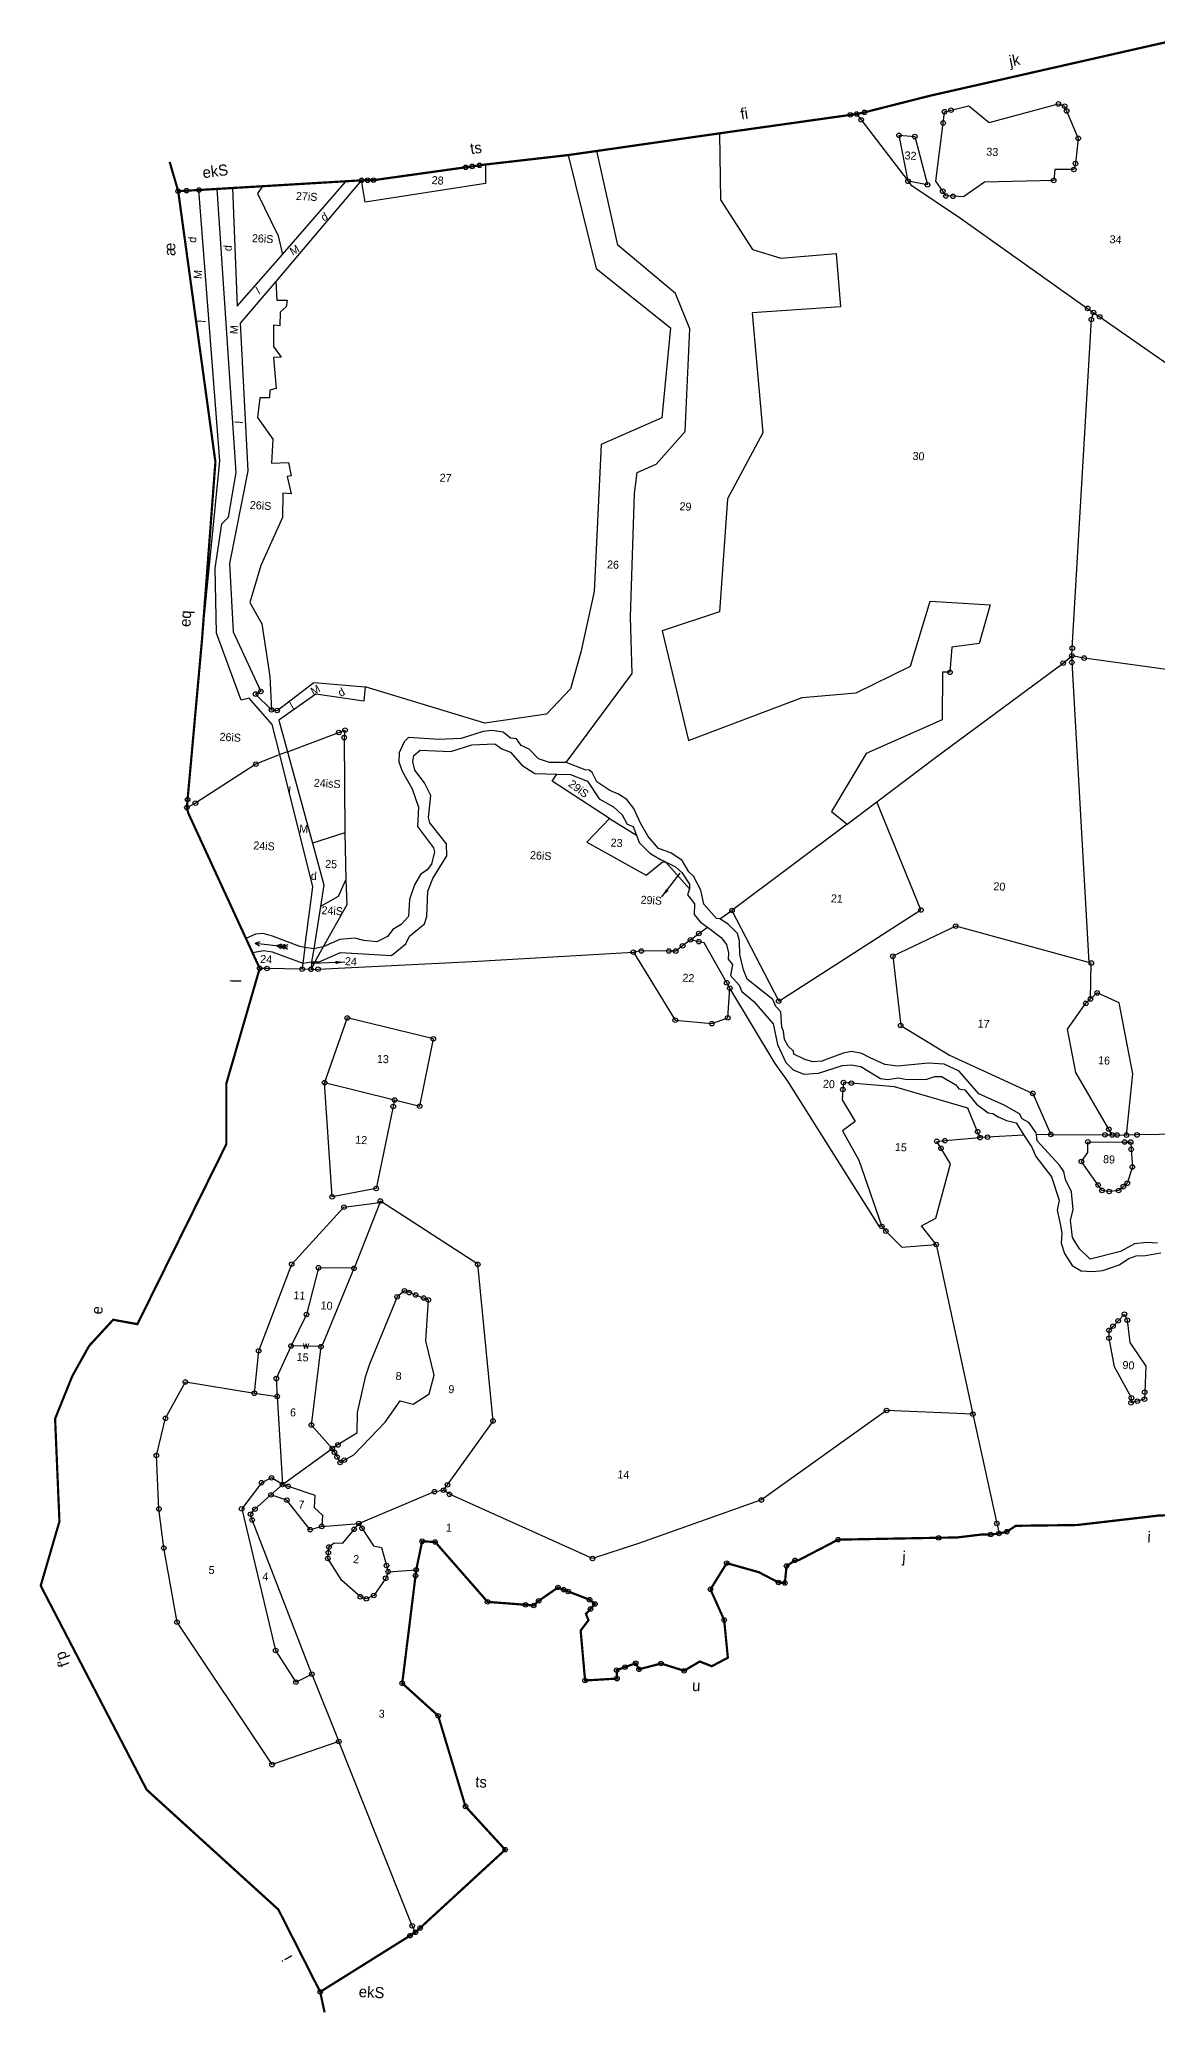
# Model space of a CAD drawing. Header units: metres. Extents: x 260764 to 263408, y 2215070 to 2217768.
# Drawn here: x 260790 to 262077, y 2215192 to 2217465 of the extents above; entities that cross this region are included whole.
import ezdxf

# ---------------------------------------------------------------- set-up
doc = ezdxf.new("R2010")
doc.units = ezdxf.units.M
doc.header["$MEASUREMENT"] = 0
doc.linetypes.add('DIVIDE', pattern=[1.25, 0.5, -0.25, 0, -0.25, 0, -0.25])
for name, color, linetype in [('OTHERS', 1, 'Continuous'), ('POLY_PARCEL', 6, 'Continuous'), ('POLY_ROAD', 30, 'Continuous'), ('POLY_WATER', 4, 'Continuous'), ('SYM_ARROW', 1, 'Continuous'), ('SYM_STONE', 1, 'Continuous'), ('TEXT_MAPIN', 7, 'Continuous'), ('TEXT_MAPOUT', 7, 'Continuous'), ('TEXT_PARCEL', 7, 'Continuous'), ('V_BOUND_LINE', 7, 'Continuous'), ('V_DIVIDE_LINE', 7, 'DIVIDE')]:
    doc.layers.add(name, color=color, linetype=linetype)
doc.styles.get("Standard").update_dxf_attribs({"font": 'simplex.shx'})
doc.styles.add('TEXT_MAP', font='', dxfattribs={"height": 1.8})
doc.styles.get('TEXT_MAP').set_extended_font_data('Kruti Dev 050')
doc.dimstyles.get("Standard").update_dxf_attribs({"dimtxt": 0.18, "dimasz": 0.18, "dimexe": 0.18, "dimexo": 0.0625, "dimgap": 0.09, "dimtad": 0, "dimtih": 1, "dimtoh": 1, "dimdec": 4, "dimzin": 0, "dimdsep": 46, "dimtxsty": 'Standard', "dimcen": 0.09, "dimadec": 0, "dimazin": 0, "dimtfac": 1, "dimtdec": 4, "dimtofl": 0, "dimtmove": 0, "dimatfit": 3, "dimfxl": 0, "dimtolj": 1, "dimtzin": 0, "dimarcsym": 0})

# ---------------------------------------------------------------- blocks, each defined once
blk = doc.blocks.new('STONE')
at = {"layer": 'SYM_STONE'}
blk.add_circle((0, 0), 0.511, dxfattribs=at)
blk = doc.blocks.new('RIVERARROW')
for points in [[(0, 0), (3.5, 1.7)], [(0, 0), (3.5, -1.7)], [(0, 0), (24.3, 0)], [(16, 0), (19.6, 1.7)], [(16, 0), (19.6, -1.7)], [(18.4, 0), (22, 1.7)], [(18.4, 0), (22, -1.7)], [(20.7, 0), (24.3, 1.7)], [(20.7, 0), (24.3, -1.7)]]:
    blk.add_lwpolyline(points)
blk = doc.blocks.new('TEXTARROW')
blk.add_leader([(0, 0), (8.64, 0)], dimstyle='Standard', override={"dimtxt": 2.5, "dimasz": 2.5, "dimexe": 1.25, "dimexo": 0.625, "dimgap": 0.625, "dimtad": 1, "dimtih": 0, "dimtoh": 0, "dimzin": 8, "dimcen": 2.5, "dimtofl": 1})
blk = doc.blocks.new('FG')
at = {"layer": 'OTHERS', "flags": 128}
for points in [[(2456.49, 7396.76), (2454.77, 7396.05)], [(2462.88, 7353), (2462.57, 7349.45)], [(2466.93, 7353.35), (2465.27, 7349.92)], [(2464.88, 7352.78), (2464.55, 7349.9)]]:
    blk.add_lwpolyline(points, dxfattribs=at)
at = {"layer": 'POLY_PARCEL', "flags": 128}
for points in [[(2598.77, 7529.93), (2597.17, 7529.92), (2596.4, 7530.94), (2594.74, 7533.12), (2595.63, 7546.27), (2595.8, 7548.82), (2597.22, 7549.25), (2601.2, 7550.45), (2605.91, 7546.98), (2621.26, 7552.02), (2622.68, 7551.6), (2623.19, 7550.55), (2626.14, 7544.54), (2625.84, 7538.85), (2625.54, 7537.48), (2621.3, 7537.27), (2621.17, 7534.75), (2605.65, 7533.51), (2601.11, 7529.96), (2598.77, 7529.93)], [(2576.11, 7547.19), (2577.19, 7545.93), (2588.49, 7532.74)], [(2545.53, 7541.1), (2546.67, 7526.2), (2554.46, 7515.47), (2560.95, 7513.82), (2573.28, 7515.59), (2574.94, 7503.71), (2555.18, 7501.21), (2559.13, 7474.41), (2551.99, 7459.13), (2551.66, 7433.69), (2539.05, 7428.66), (2546.31, 7404.38), (2571.28, 7415.46), (2583.37, 7417.2), (2595.22, 7423.85), (2598.77, 7438.72), (2612.32, 7438.68), (2610.34, 7429.86), (2604.25, 7428.65), (2604.13, 7423), (2602.44, 7422.96), (2602.97, 7412.2), (2586.39, 7403.73), (2579.34, 7390.26), (2583.01, 7387.56)], [(2588.49, 7532.74), (2585.88, 7542.95), (2589.43, 7542.86), (2592.89, 7532.18), (2588.49, 7532.74)], [(2519.17, 7397.84), (2532.87, 7418.68), (2531.7, 7431.43), (2531.1, 7459.13), (2531.42, 7463.88), (2535.54, 7466), (2541.63, 7473.73), (2541.42, 7496.81), (2537.76, 7504.58), (2524.2, 7514.67), (2518.27, 7535.59)], [(2493.48, 7531.14), (2493.72, 7526.87), (2466.94, 7521.17), (2465.84, 7526.01)], [(2511.91, 7534.31), (2519.61, 7509.16), (2537.06, 7496.82), (2536.22, 7476.5), (2522.99, 7469.71), (2523.24, 7436.59), (2521.02, 7422.84), (2519.2, 7414.49), (2514.12, 7408.49), (2500.37, 7405.66), (2473.06, 7412.28)], [(2588.49, 7532.74), (2589.17, 7531.97), (2600.74, 7525.11), (2630.41, 7506.47), (2631.76, 7505.63)], [(2443.65, 7523.42), (2442.62, 7521.73), (2447.85, 7512.48), (2449.02, 7508.35)], [(2631.28, 7428.25), (2631.28, 7429.99), (2631.39, 7504.02), (2631.76, 7505.63)], [(2631.76, 7505.63), (2633.23, 7504.72), (2661.17, 7487.56), (2673.99, 7479.34), (2675.21, 7478.82)], [(2447.87, 7502.22), (2448.33, 7498.04), (2450.63, 7498.18), (2450.54, 7496.65), (2449.25, 7495.37), (2449.35, 7492.33), (2447.92, 7492.33), (2448.2, 7487.58), (2450.04, 7485.28), (2448.33, 7485.1), (2449.35, 7478.19), (2447.92, 7477.73), (2447.96, 7476.02), (2445.8, 7475.84), (2445.48, 7471.42), (2449.2, 7466.73), (2449.21, 7461.38), (2453.02, 7461.7), (2453.81, 7458.75), (2452.93, 7458.52), (2454.04, 7454.7), (2452.15, 7454.75), (2452.38, 7449.31), (2448.15, 7438.22), (2446.12, 7429.75), (2449.12, 7425.15), (2451.56, 7413.41), (2452.35, 7405.95)], [(2589.4, 7392.96), (2601.95, 7403.71), (2629.43, 7426.49), (2631.28, 7428.25)], [(2631.28, 7428.25), (2631.36, 7426.8), (2638.99, 7359.62)], [(2695.68, 7423.18), (2694.34, 7423.02), (2634.09, 7427.9), (2631.28, 7428.25)], [(2456.49, 7396.76), (2467.76, 7401.72), (2469.1, 7402.31), (2469.01, 7400.64), (2470.34, 7379.28)], [(2454.77, 7396.05), (2449.53, 7393.55), (2436.46, 7384.03), (2434.6, 7382.9)], [(2529.57, 7385.81), (2516.26, 7393.52), (2517.19, 7395.14)], [(2558.24, 7366.75), (2569.89, 7346.98), (2600.65, 7369.26), (2589.4, 7392.96)], [(2583.01, 7387.56), (2589.4, 7392.96)], [(2529.57, 7385.81), (2524.81, 7380.22), (2538.52, 7373.6), (2541.99, 7376.74), (2542.73, 7376.79)], [(2529.57, 7385.81), (2535.85, 7382.43)], [(2583.01, 7387.56), (2558.24, 7366.75)], [(2470.34, 7379.28), (2463.24, 7376.5)], [(2470.34, 7379.28), (2471.22, 7368.78)], [(2542.73, 7376.79), (2548.43, 7371.06)], [(2471.22, 7368.78), (2469.7, 7364.86), (2465.85, 7362.44)], [(2471.22, 7368.78), (2471.72, 7363.12), (2466.93, 7353.35)], [(2555.6, 7364.69), (2558.24, 7366.75)], [(2549.31, 7359.62), (2551.11, 7361.15), (2552.93, 7362.7)], [(2638.99, 7359.62), (2608.65, 7366.06), (2594.92, 7358.51), (2597.57, 7343.07), (2608.91, 7336.98), (2628.1, 7329.49), (2632.64, 7320.51)], [(2549.31, 7359.62), (2547.61, 7358.17), (2546.14, 7356.91), (2544.59, 7356.83), (2538.41, 7356.5), (2536.64, 7356.12)], [(2558.75, 7349.26), (2557.99, 7350.45), (2552.44, 7359.11), (2551.21, 7359.31), (2549.31, 7359.62)], [(2639.84, 7351.44), (2639.56, 7359.5), (2638.99, 7359.62)], [(2464.53, 7348.17), (2466.1, 7348.3), (2500.6, 7351.98), (2536.64, 7356.12)], [(2536.64, 7356.12), (2546.91, 7341.39), (2555.16, 7341.07), (2558.66, 7342.58), (2558.75, 7349.26)], [(2465.27, 7349.92), (2464.53, 7348.17)], [(2595.91, 7297.67), (2595.29, 7297.75), (2572.96, 7329.1), (2569.92, 7332.96), (2558.75, 7349.26)], [(2646.43, 7321.17), (2645.59, 7322.43), (2637.48, 7334.71), (2635.06, 7344.36), (2638.85, 7350.39), (2639.84, 7351.44)], [(2649.63, 7321.32), (2650.26, 7335.14), (2646.32, 7350.95), (2641.27, 7352.87), (2639.84, 7351.44)], [(2462.52, 7348.11), (2454.64, 7347.8), (2452.99, 7347.74)], [(2464.53, 7348.17), (2462.52, 7348.11)], [(2484.94, 7319.9), (2490.65, 7318.82), (2492.86, 7334.11), (2473.27, 7337.71), (2469.01, 7322.91)], [(2616.8, 7318.89), (2616.18, 7320.19), (2613.7, 7325.36), (2596.97, 7329.23), (2587.22, 7329.49), (2585.45, 7329.54), (2585.41, 7327.96), (2585.35, 7325.63), (2588.58, 7320.91), (2585.86, 7318.66), (2589.91, 7312.3), (2595.91, 7297.67)], [(2484.94, 7319.9), (2484.72, 7318.41), (2481.94, 7299.78), (2472.15, 7297.36), (2469.01, 7322.91)], [(2469.01, 7322.91), (2484.94, 7319.9)], [(2707.14, 7325.92), (2705.06, 7325.11), (2692.07, 7324.39), (2651.99, 7321.49), (2649.63, 7321.32)], [(2608.32, 7294.34), (2604.78, 7298.35), (2607.91, 7300.22), (2610.5, 7312.59), (2608.19, 7315.98), (2607.15, 7317.5), (2608.96, 7317.76), (2616.8, 7318.89)], [(2626.61, 7320.03), (2618.48, 7319.08), (2616.8, 7318.89)], [(2632.64, 7320.51), (2629.43, 7320.21)], [(2632.64, 7320.51), (2644.82, 7321.09), (2646.43, 7321.17)], [(2650.88, 7318.17), (2651.37, 7314.23), (2650.43, 7310.51), (2649.59, 7309.71), (2648.6, 7308.77), (2646.48, 7308.42), (2644.86, 7308.58), (2643.93, 7309.74), (2639.86, 7314.8), (2641.17, 7316.94), (2641.06, 7319.32), (2649.32, 7319.73), (2650.68, 7319.8), (2650.88, 7318.17)], [(2646.43, 7321.17), (2647.52, 7321.22), (2649.63, 7321.32)], [(2457.2, 7252.26), (2457.63, 7261.84), (2463.93, 7281.71), (2474.94, 7295.19), (2482.36, 7296.56), (2483.03, 7297.02)], [(2483.03, 7297.02), (2477.98, 7281.59)], [(2500.9, 7232.89), (2501.69, 7234.14), (2511.11, 7249.06), (2505.69, 7284.06), (2483.03, 7297.02)], [(2595.91, 7297.67), (2596.84, 7296.7), (2600.63, 7293.32), (2608.32, 7294.34)], [(2608.32, 7294.34), (2618.7, 7256.7)], [(2477.98, 7281.59), (2469.99, 7281.26), (2467.9, 7270.62), (2464.82, 7263.34)], [(2471.56, 7263.58), (2472.03, 7264.28), (2477.98, 7281.59)], [(2657, 7263.82), (2657.02, 7262.23), (2655.44, 7261.71), (2654.06, 7261.25), (2654.09, 7262.37), (2649.93, 7269.1), (2648.3, 7275.48), (2648.22, 7277.25), (2649.05, 7278.23), (2650.12, 7279.5), (2651.45, 7281.08), (2652.17, 7279.78), (2653.01, 7274.79), (2656.91, 7269.65), (2657, 7263.82)], [(2476.57, 7239), (2477.32, 7237.82), (2478.23, 7238.39), (2480.31, 7239.71), (2486.89, 7247.45), (2489.99, 7252.38), (2493.01, 7251.86), (2496.41, 7254.32), (2497.3, 7258.63), (2494.99, 7266.22), (2495.06, 7275.45), (2493.98, 7275.79), (2492.14, 7276.37), (2490.7, 7276.82), (2489.59, 7277.16), (2488.02, 7275.74), (2482.65, 7260.27), (2481.85, 7257.26), (2480.54, 7249.28), (2480.68, 7244.61), (2476.62, 7241.72), (2475.39, 7240.84)], [(2464.82, 7263.34), (2461.93, 7255.83), (2462.37, 7251.84)], [(2471.56, 7263.58), (2464.82, 7263.34)], [(2475.39, 7240.84), (2470.4, 7245.85), (2471.56, 7263.58)], [(2618.7, 7256.7), (2599.3, 7256.43), (2572.35, 7234.73), (2545.31, 7223.4), (2535.18, 7219.44), (2502.26, 7232.05), (2500.9, 7232.89)], [(2618.7, 7256.7), (2625.48, 7232.46), (2626.11, 7230.21)], [(2480.56, 7175.13), (2465.89, 7169.09), (2442.75, 7199.88), (2438.83, 7216.36), (2437.25, 7225.06), (2435.99, 7237.02), (2437.57, 7245.51), (2441.58, 7253.91), (2457.2, 7252.26)], [(2457.2, 7252.26), (2462.37, 7251.84)], [(2462.37, 7251.84), (2464.68, 7232.14)], [(2464.68, 7232.14), (2475.39, 7240.84)], [(2475.39, 7240.84), (2475.95, 7239.96), (2476.57, 7239)], [(2464.68, 7232.14), (2462.12, 7233.47), (2459.92, 7232.26), (2455.82, 7226.15), (2465.24, 7194.76), (2470.19, 7187.89), (2473.68, 7189.9)], [(2473.68, 7189.9), (2458.32, 7223.77), (2457.89, 7225.06), (2458.81, 7226.24), (2462.21, 7229.65)], [(2462.21, 7229.65), (2464.68, 7232.14)], [(2474.01, 7223.21), (2471.45, 7222.32), (2465.85, 7228.67), (2462.21, 7229.65)], [(2464.68, 7232.14), (2465.98, 7231.79), (2472.05, 7230.16), (2472.05, 7227.36), (2474.01, 7225.78), (2474.01, 7223.21)], [(2482.31, 7224.33), (2498.87, 7232.45), (2500.9, 7232.89)], [(2474.01, 7223.21), (2482.31, 7224.33)], [(2489.5, 7213.88), (2489.03, 7212.38), (2486.56, 7208.37), (2484.93, 7207.53), (2483.58, 7207.91), (2479.24, 7211.31), (2475.78, 7216.08), (2475.83, 7217.4), (2475.88, 7218.69), (2477.04, 7219.67), (2478.95, 7219.71), (2481.31, 7222.96), (2482.31, 7224.33)], [(2482.31, 7224.33), (2483.08, 7223.28), (2485.87, 7219.48), (2487.68, 7219.25), (2489.04, 7215.25), (2489.5, 7213.88)], [(2489.5, 7213.88), (2495.77, 7214.66)], [(2473.68, 7189.9), (2480.56, 7175.13)], [(2500.21, 7133.26), (2499.38, 7134.67), (2480.56, 7175.13)]]:
    blk.add_lwpolyline(points, dxfattribs=at)
at = {"layer": 'POLY_ROAD', "flags": 128}
for points in [[(2435.87, 7421), (2437.59, 7461.21), (2429.46, 7521.77)], [(2454.77, 7396.05), (2452.72, 7402.67), (2447.19, 7408.27), (2445.39, 7407.75), (2439.04, 7422.46), (2437.9, 7437.06), (2438.83, 7447.11), (2440.22, 7448.66), (2441.41, 7458.83), (2433.51, 7522.24)], [(2436.94, 7522.64), (2439.55, 7496.16), (2449.02, 7508.35)], [(2465.84, 7526.01), (2447.87, 7502.22)], [(2449.02, 7508.35), (2462.41, 7525.61)], [(2447.87, 7502.22), (2440.44, 7492.38), (2443.99, 7459.35), (2441.1, 7438.29), (2442.75, 7422.97), (2449.71, 7409.92), (2448.58, 7409.29), (2452.35, 7405.95)], [(2452.35, 7405.95), (2453.64, 7405.89), (2461.48, 7412.59), (2473.06, 7412.28)], [(2473.06, 7412.28), (2472.93, 7409.09), (2462.1, 7410.01), (2454.16, 7403.73), (2456.49, 7396.76)], [(2462.88, 7353), (2463.86, 7366.72), (2454.77, 7396.05)], [(2456.49, 7396.76), (2463.24, 7376.5)], [(2463.24, 7376.5), (2466.33, 7367.29), (2465.85, 7362.44)], [(2465.85, 7362.44), (2464.88, 7352.78)], [(2462.57, 7349.45), (2462.52, 7348.11)], [(2464.55, 7349.9), (2464.53, 7348.17)]]:
    blk.add_lwpolyline(points, dxfattribs=at)
at = {"layer": 'POLY_WATER', "flags": 128}
for points in [[(2519.17, 7397.84), (2515.44, 7397.63), (2512.93, 7398.37), (2510.7, 7400.37), (2508.82, 7401.12), (2507.74, 7402.54), (2506.37, 7402.6), (2504.65, 7403.91), (2502.03, 7404.14), (2500.14, 7403.8), (2495.29, 7401.91), (2490.27, 7401.4), (2483.42, 7401.51), (2482.55, 7400.42), (2481.58, 7397.91), (2481.59, 7395.91), (2482.44, 7393.86), (2484.95, 7390.03), (2486.61, 7385.97), (2486.61, 7381.63), (2490.43, 7377.01), (2490.72, 7376.1), (2490.21, 7373.35), (2489.35, 7372.03), (2487.86, 7370.89), (2486.66, 7368.49), (2485.75, 7365.12), (2485.69, 7361.29), (2484.2, 7359.4), (2482.38, 7358.15), (2481.29, 7356.55), (2478.95, 7355.19), (2475.98, 7355.3), (2473.93, 7355.76), (2470.61, 7355.24), (2466.96, 7353.36)], [(2465.27, 7349.92), (2466.22, 7349.94), (2470.89, 7352.34), (2482.38, 7352.34), (2485.46, 7355.08), (2486.2, 7356.91), (2489.4, 7359.81), (2489.86, 7361.53), (2489.74, 7367.24), (2490.71, 7370.15), (2493.57, 7375.41), (2493.34, 7378.09), (2489.35, 7382.61), (2488.95, 7383.75), (2489.18, 7388.77), (2487.58, 7391.52), (2485.29, 7394.2), (2484.72, 7396.14), (2484.84, 7397.52), (2486.21, 7398.78), (2493.12, 7398.89), (2497.74, 7400.6), (2502.94, 7401.17), (2504.55, 7400.14), (2506.49, 7399.51), (2509.23, 7396.71), (2512.25, 7395), (2517.19, 7395.14)], [(2555.6, 7364.69), (2554.86, 7364.74), (2551.83, 7367.83), (2551.03, 7370.91), (2549.2, 7373.93), (2548.06, 7374.9), (2546.46, 7377.35), (2543.77, 7378.9), (2540.98, 7379.7), (2538.52, 7382.33), (2536.58, 7385.17), (2534.92, 7388.39), (2533.21, 7390.32), (2531.33, 7391.41), (2529.33, 7392.15), (2526.31, 7393.92), (2525.11, 7395.97), (2524.42, 7396.43), (2523.51, 7396.48), (2519.17, 7397.84)], [(2517.19, 7395.14), (2520.25, 7395.23), (2524.14, 7393.97), (2526.99, 7390.09), (2530.37, 7388.48), (2532.42, 7386.82), (2533.62, 7384.77), (2534.99, 7384.31), (2535.85, 7382.43)], [(2535.85, 7382.43), (2536.59, 7380.83), (2539.1, 7378.55), (2541.55, 7377.3), (2542.73, 7376.79)], [(2542.73, 7376.79), (2545.04, 7375.8), (2546.52, 7374.66), (2548.35, 7372.09), (2548.43, 7371.06)], [(2548.43, 7371.06), (2548.07, 7369.7), (2548.7, 7369.01), (2549.78, 7367.75), (2549.84, 7365.35), (2551.26, 7363.81), (2552.93, 7362.7)], [(2552.93, 7362.7), (2556.18, 7360.55), (2557.43, 7359.06), (2558, 7357.18), (2558, 7355.75), (2559.03, 7354.61), (2558.74, 7352.1), (2560.8, 7350.04), (2561.49, 7348.67), (2564.29, 7346.55), (2568.91, 7341.82), (2570.17, 7337.19), (2572.23, 7333.31), (2574, 7331.72), (2576.45, 7330.92), (2579.71, 7331.32), (2585.02, 7333.31), (2586.96, 7333.6), (2589.13, 7333.31), (2593.7, 7330.91), (2595.3, 7330.8), (2597.75, 7331.26), (2599.24, 7331.08), (2603.93, 7331.26), (2605.87, 7332.06), (2607.35, 7332.11), (2610.72, 7330.45), (2611.41, 7329.54), (2612.78, 7329.43), (2615.58, 7326.34), (2618.32, 7324.58), (2619.4, 7324.46), (2620.6, 7323.78), (2622.54, 7323.09), (2624.71, 7322.64), (2626.61, 7320.03)], [(2629.43, 7320.21), (2629.34, 7320.7), (2627.56, 7322.88), (2626.02, 7323.62), (2625.34, 7324.76), (2621.79, 7326.47), (2615.97, 7328.7), (2611.29, 7333.54), (2607.8, 7334.92), (2604.21, 7334.98), (2597.46, 7333.89), (2594.49, 7334.07), (2591.12, 7335.38), (2589.18, 7336.29), (2586.84, 7336.58), (2585.01, 7336.12), (2580.33, 7334.07), (2578.33, 7333.78), (2576.51, 7334.24), (2573.99, 7335.27), (2573.82, 7335.95), (2572.56, 7336.98), (2571.7, 7338.42), (2571.36, 7340.3), (2570.91, 7341.21), (2570.51, 7344.63), (2569.31, 7345.77), (2568.57, 7347.31), (2562.51, 7351.54), (2561.6, 7353.54), (2560.57, 7356.97), (2560.34, 7360.05), (2559.77, 7361.65), (2557.6, 7363.66), (2555.6, 7364.69)], [(2462.88, 7353), (2461.71, 7353.13), (2455.43, 7355.13), (2453.32, 7355.64), (2451.61, 7355.36), (2449.52, 7354.29)], [(2464.88, 7352.78), (2462.88, 7353)], [(2466.93, 7353.35), (2464.88, 7352.78)], [(2466.96, 7353.36), (2466.93, 7353.35)], [(2451.17, 7351.18), (2453.66, 7351.82), (2455.6, 7351.59), (2462.57, 7349.45)], [(2462.57, 7349.45), (2464.55, 7349.9)], [(2464.55, 7349.9), (2465.27, 7349.92)], [(2658, 7297.46), (2655.61, 7297.46), (2652.81, 7297), (2649.78, 7295.11), (2643.1, 7293), (2640.53, 7295.18), (2638.82, 7297.63), (2638.19, 7301.51), (2638.59, 7303.84), (2638.02, 7307.86), (2636.53, 7310.59), (2636.08, 7312.36), (2634.99, 7313.74), (2629.68, 7318.87), (2629.43, 7320.21)], [(2626.61, 7320.03), (2628.54, 7317.38), (2629.57, 7315.32), (2633.33, 7310.99), (2635.39, 7305.84), (2635.05, 7303.56), (2635.96, 7300.19), (2636.36, 7298.48), (2636.36, 7296.25), (2637.22, 7293.96), (2639.1, 7291.34), (2641.22, 7290.26), (2643.78, 7290.26), (2646.02, 7290.6), (2649.67, 7292.08), (2651.73, 7293.62), (2653.33, 7294.31), (2655.45, 7294.54), (2658.87, 7295.34)]]:
    blk.add_lwpolyline(points, dxfattribs=at)
at = {"layer": 'V_BOUND_LINE', "const_width": 0.5, "flags": 128}
for points in [[(2576.11, 7547.19), (2577.85, 7547.67), (2592.14, 7552.17), (2644.89, 7567.33), (2646.17, 7567.7)], [(2545.53, 7541.1), (2574.69, 7546.91), (2576.11, 7547.19)], [(2518.27, 7535.59), (2545.53, 7541.1)], [(2511.91, 7534.31), (2518.27, 7535.59)], [(2465.84, 7526.01), (2467.21, 7526.1), (2468.5, 7526.19), (2489.04, 7530.26), (2490.47, 7530.54), (2492.11, 7530.86), (2493.48, 7531.14)], [(2493.48, 7531.14), (2511.91, 7534.31)], [(2462.41, 7525.61), (2465.84, 7526.01)], [(2424.82, 7521.23), (2426.67, 7521.45), (2429.46, 7521.77)], [(2429.46, 7521.77), (2433.51, 7522.24)], [(2433.51, 7522.24), (2436.94, 7522.64)], [(2436.94, 7522.64), (2443.65, 7523.42)], [(2443.65, 7523.42), (2462.41, 7525.61)], [(2435.87, 7421), (2436.61, 7460.91), (2424.82, 7521.23)], [(2434.6, 7382.9), (2434.66, 7384.7), (2435.87, 7421)], [(2449.52, 7354.29), (2434.99, 7381.69), (2434.6, 7382.9)], [(2451.17, 7351.18), (2449.52, 7354.29)], [(2452.99, 7347.74), (2451.17, 7351.18)], [(2479.58, 7118.66), (2469.16, 7136.61), (2438.06, 7161.86), (2411.69, 7206.32), (2415.08, 7220.99), (2412.8, 7244), (2416.11, 7253.79), (2419.51, 7260.8), (2424.57, 7266.97), (2430.07, 7266.29), (2447.74, 7307.83), (2446.96, 7321.42), (2452.99, 7347.74)], [(2703.02, 7232.58), (2701.82, 7234.05), (2699.76, 7236.58), (2685.4, 7236.11), (2682.4, 7238.13), (2661.72, 7236.29), (2643.51, 7233.12), (2629.79, 7232.17), (2627.83, 7230.75), (2626.11, 7230.21)], [(2626.11, 7230.21), (2624.24, 7229.91), (2622.1, 7229.76), (2616.79, 7228.81), (2612.61, 7228.5), (2590.07, 7226.8), (2581.52, 7221.72), (2580.66, 7221.6), (2578.83, 7220.22), (2578.67, 7216.38), (2577.25, 7216.42), (2572.7, 7218.48), (2565.37, 7220.11), (2562.05, 7214.01), (2565.52, 7207.3), (2566.82, 7198.88), (2563.32, 7196.77), (2560.56, 7197.68), (2557.18, 7195.4), (2551.9, 7196.73), (2547.03, 7195.16), (2546.2, 7196.47), (2543.85, 7195.47), (2542.02, 7194.69), (2542.22, 7192.79), (2535.07, 7191.96), (2533.44, 7203.11), (2535.07, 7205.54), (2534.42, 7206.92), (2535.37, 7208.09), (2536.31, 7209.26), (2535.07, 7210.15), (2530.14, 7211.74), (2529.11, 7212.07), (2527.8, 7212.49), (2523.65, 7209.26), (2522.58, 7208.16), (2520.76, 7208.2), (2512.19, 7208.37), (2499.67, 7221.15), (2496.73, 7221.15), (2495.77, 7214.66)], [(2495.77, 7214.66), (2495.69, 7213.35), (2494.07, 7189.01), (2502.55, 7182.16), (2509.83, 7162.16), (2519.29, 7152.94), (2501.2, 7134.29), (2500.21, 7133.26)], [(2500.21, 7133.26), (2499.03, 7132.43), (2479.58, 7118.66)]]:
    blk.add_lwpolyline(points, dxfattribs=at)
at = {"layer": 'V_DIVIDE_LINE', "ltscale": 10, "const_width": 0.5, "flags": 128}
for points in [[(2424.82, 7521.23), (2422.53, 7527.71)], [(2479.58, 7118.66), (2480.83, 7114.11)]]:
    blk.add_lwpolyline(points, dxfattribs=at)
at = {"layer": 'SYM_ARROW'}
for name, p, xscale, yscale, zscale, rotation in [('TEXTARROW', (2542.35, 7368.93), 0.774236120206141, 0.774236120206141, 0.774236120206141, 55.60264981788242), ('RIVERARROW', (2451.65, 7353.36), 0.3048687854120402, 0.3048687854120402, 0.3048687854120402, 356.7968200254442), ('TEXTARROW', (2472.03, 7350.24), 0.843856269676318, 0.843856269676318, 0.843856269676318, 185.9124501871781)]:
    blk.add_blockref(name, p, dxfattribs=dict(at, xscale=xscale, yscale=yscale, zscale=zscale, rotation=rotation))
at = {"layer": 'SYM_STONE'}
for p in [(2595.8, 7548.82), (2597.22, 7549.25), (2621.26, 7552.02), (2622.68, 7551.6), (2623.19, 7550.55), (2574.69, 7546.91), (2576.11, 7547.19), (2577.19, 7545.93), (2577.85, 7547.67), (2595.63, 7546.27), (2626.14, 7544.54), (2585.88, 7542.95), (2589.43, 7542.86), (2621.17, 7534.75), (2625.54, 7537.48), (2625.84, 7538.85), (2489.04, 7530.26), (2490.47, 7530.54), (2492.11, 7530.86), (2588.49, 7532.74), (2592.89, 7532.18), (2596.4, 7530.94), (2465.84, 7526.01), (2467.21, 7526.1), (2468.5, 7526.19), (2597.17, 7529.92), (2598.77, 7529.93), (2424.82, 7521.23), (2426.67, 7521.45), (2429.46, 7521.77), (2630.41, 7506.47), (2631.39, 7504.02), (2631.76, 7505.63), (2633.23, 7504.72), (2631.28, 7429.99), (2631.28, 7428.25), (2629.43, 7426.49), (2631.36, 7426.8), (2634.09, 7427.9), (2604.13, 7423), (2448.58, 7409.29), (2449.71, 7409.92), (2452.35, 7405.95), (2453.64, 7405.89), (2467.76, 7401.72), (2469.1, 7402.31), (2469.01, 7400.64), (2449.53, 7393.55), (2434.66, 7384.7), (2436.46, 7384.03), (2434.6, 7382.9), (2558.24, 7366.75), (2600.65, 7369.26), (2608.65, 7366.06), (2546.14, 7356.91), (2547.61, 7358.17), (2549.31, 7359.62), (2551.11, 7361.15), (2551.21, 7359.31), (2594.92, 7358.51), (2639.56, 7359.5), (2536.64, 7356.12), (2538.41, 7356.5), (2544.59, 7356.83), (2641.27, 7352.87), (2462.52, 7348.11), (2464.53, 7348.17), (2466.1, 7348.3), (2557.99, 7350.45), (2558.75, 7349.26), (2638.85, 7350.39), (2639.84, 7351.44), (2452.99, 7347.74), (2454.64, 7347.8), (2569.89, 7346.98), (2546.91, 7341.39), (2555.16, 7341.07), (2558.66, 7342.58), (2597.57, 7343.07), (2473.27, 7337.71), (2492.86, 7334.11), (2585.41, 7327.96), (2585.45, 7329.54), (2587.22, 7329.49), (2628.1, 7329.49), (2469.01, 7322.91), (2645.59, 7322.43), (2651.99, 7321.49), (2484.72, 7318.41), (2484.94, 7319.9), (2490.65, 7318.82), (2607.15, 7317.5), (2608.96, 7317.76), (2616.18, 7320.19), (2616.8, 7318.89), (2618.48, 7319.08), (2632.64, 7320.51), (2641.06, 7319.32), (2644.82, 7321.09), (2646.43, 7321.17), (2647.52, 7321.22), (2649.32, 7319.73), (2649.63, 7321.32), (2650.68, 7319.8), (2650.88, 7318.17), (2608.19, 7315.98), (2639.86, 7314.8), (2651.37, 7314.23), (2643.93, 7309.74), (2644.86, 7308.58), (2646.48, 7308.42), (2648.6, 7308.77), (2649.59, 7309.71), (2650.43, 7310.51), (2481.94, 7299.78), (2472.15, 7297.36), (2474.94, 7295.19), (2483.03, 7297.02), (2595.91, 7297.67), (2596.84, 7296.7), (2608.32, 7294.34), (2463.93, 7281.71), (2477.98, 7281.59), (2505.69, 7284.06), (2469.99, 7281.26), (2489.59, 7277.16), (2648.22, 7277.25), (2649.05, 7278.23), (2650.12, 7279.5), (2651.45, 7281.08), (2652.17, 7279.78), (2488.02, 7275.74), (2490.7, 7276.82), (2492.14, 7276.37), (2493.98, 7275.79), (2495.06, 7275.45), (2648.3, 7275.48), (2467.9, 7270.62), (2657, 7263.82), (2457.63, 7261.84), (2464.82, 7263.34), (2471.56, 7263.58), (2654.06, 7261.25), (2654.09, 7262.37), (2655.44, 7261.71), (2657.02, 7262.23), (2461.93, 7255.83), (2599.3, 7256.43), (2618.7, 7256.7), (2441.58, 7253.91), (2457.2, 7252.26), (2462.37, 7251.84), (2511.11, 7249.06), (2437.57, 7245.51), (2470.4, 7245.85), (2476.62, 7241.72), (2435.99, 7237.02), (2475.39, 7240.84), (2475.95, 7239.96), (2476.57, 7239), (2477.32, 7237.82), (2478.23, 7238.39), (2462.12, 7233.47), (2500.9, 7232.89), (2501.69, 7234.14), (2572.35, 7234.73), (2459.92, 7232.26), (2462.21, 7229.65), (2464.68, 7232.14), (2465.85, 7228.67), (2465.98, 7231.79), (2498.87, 7232.45), (2502.26, 7232.05), (2612.61, 7228.5), (2624.24, 7229.91), (2625.48, 7232.46), (2626.11, 7230.21), (2627.83, 7230.75), (2437.25, 7225.06), (2455.82, 7226.15), (2457.89, 7225.06), (2458.32, 7223.77), (2458.81, 7226.24), (2482.31, 7224.33), (2590.07, 7226.8), (2471.45, 7222.32), (2474.01, 7223.21), (2481.31, 7222.96), (2483.08, 7223.28), (2496.73, 7221.15), (2499.67, 7221.15), (2535.18, 7219.44), (2565.37, 7220.11), (2578.83, 7220.22), (2580.66, 7221.6), (2438.83, 7216.36), (2475.78, 7216.08), (2475.83, 7217.4), (2475.88, 7218.69), (2489.04, 7215.25), (2577.25, 7216.42), (2578.67, 7216.38), (2489.03, 7212.38), (2489.5, 7213.88), (2495.69, 7213.35), (2495.77, 7214.66), (2527.8, 7212.49), (2529.11, 7212.07), (2530.14, 7211.74), (2562.05, 7214.01), (2483.58, 7207.91), (2484.93, 7207.53), (2486.56, 7208.37), (2512.19, 7208.37), (2520.76, 7208.2), (2522.58, 7208.16), (2523.65, 7209.26), (2535.07, 7210.15), (2535.37, 7208.09), (2536.31, 7209.26), (2565.52, 7207.3), (2442.75, 7199.88), (2465.24, 7194.76), (2542.02, 7194.69), (2542.22, 7192.79), (2543.85, 7195.47), (2546.2, 7196.47), (2547.03, 7195.16), (2551.9, 7196.73), (2557.18, 7195.4), (2473.68, 7189.9), (2494.07, 7189.01), (2535.07, 7191.96), (2470.19, 7187.89), (2502.55, 7182.16), (2480.56, 7175.13), (2465.89, 7169.09), (2509.83, 7162.16), (2519.29, 7152.94), (2499.03, 7132.43), (2499.38, 7134.67), (2500.21, 7133.26), (2501.2, 7134.29), (2479.58, 7118.66)]:
    blk.add_blockref('STONE', p, dxfattribs=at)
at = {"layer": 'TEXT_MAPIN', "style": 'TEXT_MAP'}
for s, rotation, p in [('d', 32.6443, (2457.86, 7516.23)), ('d', 90, (2429.49, 7509.85)), ('d', 90, (2437.54, 7508.42)), ('M', 32.6443, (2451.32, 7508.19)), ('M', 90, (2431.18, 7501.79)), ('l', 32.6443, (2444.24, 7499.03)), ('l', 90, (2432.61, 7492.05)), ('M', 90, (2440.01, 7489.85)), ('l', 90, (2442.22, 7469.85)), ('M', 32.6443, (2461.58, 7409.68)), ('d', 32.6443, (2467.73, 7409.67)), ('l', 32.6443, (2457.1, 7406.23)), ('l', 0.7371, (2457.2, 7387.08)), ('M', 0.5069, (2460.11, 7378.74)), ('d', 0.2534, (2463.29, 7368.3))]:
    blk.add_text(s, height=1.8, rotation=rotation, dxfattribs=at).set_placement(p)
blk.add_text('15', height=1.8, dxfattribs=at).set_placement((2466.24, 7260.06))
at = {"layer": 'TEXT_MAPIN'}
blk.add_text('w', height=1.8, dxfattribs=at).set_placement((2467.33, 7262.89))
at = {"layer": 'TEXT_MAPOUT', "style": 'TEXT_MAP'}
for s, rotation, p in [('jk', 14.9223, (2609.99, 7559.75)), ('fi', 12.5211, (2550.3, 7544.45)), ('ts', 10.431, (2490.04, 7533.26)), ('ekS', 10.6321, (2430.28, 7524.45)), ('æ', 94.7667, (2425.04, 7506.7)), ('eq', 90, (2433.1, 7423.48)), ('l', 92.5464, (2449.08, 7344.31)), ('e', 90, (2422.08, 7267.98)), ("f'p", 112.8776, (2419.23, 7188.97)), ('i', 122.6971, (2472.99, 7126.14))]:
    blk.add_text(s, height=2.5, rotation=rotation, dxfattribs=at).set_placement(p)
for s, p in [('i', (2659.46, 7230.09)), ('j', (2604.71, 7222.53)), ('u', (2559.17, 7190.97)), ('ts', (2511.73, 7166.61)), ('ekS', (2488.25, 7118))]:
    blk.add_text(s, height=2.5, dxfattribs=at).set_placement(p)
at = {"layer": 'TEXT_PARCEL', "style": 'TEXT_MAP'}
for s, p in [('32', (2587.38, 7537.63)), ('33', (2605.69, 7539.51)), ('28', (2481.57, 7526.07)), ('27iS', (2451.32, 7520.79)), ('34', (2634.47, 7521.4)), ('26iS', (2441.97, 7510.75)), ('30', (2593, 7470.25)), ('27', (2487.13, 7459.35)), ('29', (2541.34, 7455.98)), ('26iS', (2444.9, 7450.8)), ('26', (2525.82, 7442)), ('26iS ', (2441.04, 7398.36)), ('24isS', (2462.78, 7389.22)), ('23', (2530.16, 7379.58)), ('24iS ', (2450, 7374.4)), ('26iS', (2512.22, 7375.73)), ('20', (2616.62, 7374.64)), ('25', (2466.36, 7371.18)), ('21', (2580.3, 7369.85)), ('29iS', (2537.61, 7367.11)), ('24iS ', (2466.13, 7360.71)), ('24', (2453, 7348.99)), ('24', (2472.04, 7349.57)), ('22', (2547.99, 7350.14)), ('17', (2614.83, 7343.6)), ('16', (2642.33, 7336.9)), ('13', (2480.45, 7328.05)), ('20', (2580.87, 7328.11)), ('15', (2597.83, 7314.83)), ('89', (2644.7, 7314.75)), ('12', (2476.62, 7309.61)), ('11', (2464.74, 7273.9)), ('10', (2470.96, 7271.96)), ('90', (2651.67, 7268.75)), ('8', (2488.69, 7257.06)), ('9', (2500.69, 7254.77)), ('6', (2465.45, 7247.55)), ('14', (2539.72, 7237.77)), ('7', (2468.5, 7226.94)), ('1', (2501.91, 7223.64)), ('2', (2481.47, 7215.38)), ('5', (2449.18, 7211.11)), ('4', (2461.33, 7210.31)), ('3', (2489.19, 7181.01))]:
    blk.add_text(s, height=1.8, dxfattribs=at).set_placement(p)
blk.add_text('29iS', height=1.8, rotation=326.3298, dxfattribs=at).set_placement((2519.79, 7392.72))

msp = doc.modelspace()

# ---------------------------------------------------------------- block references
at = {"xscale": 5.120319446742251, "yscale": 5.120319446742251, "zscale": 5.120319446742251, "rotation": 356.7593658415714}
msp.add_blockref('FG', (246376.9, 2179542.9), dxfattribs=at)

doc.saveas('drawing.dxf')
